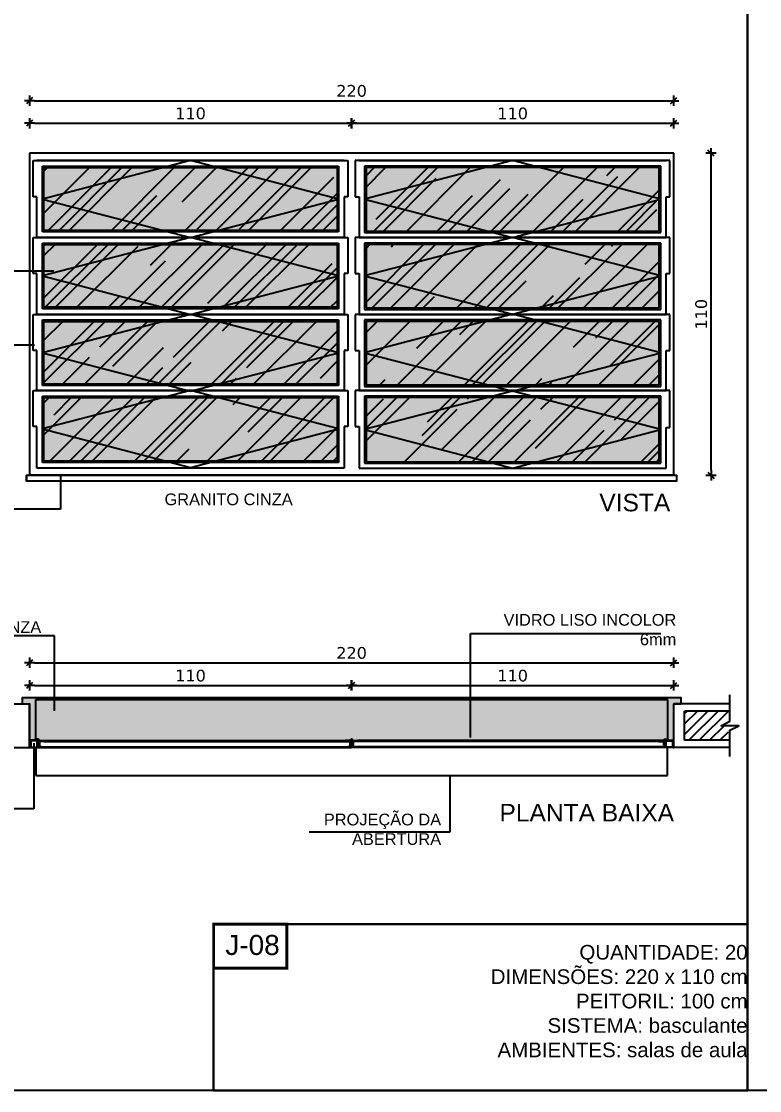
# Model space of a CAD drawing. Header units: inches. Extents: x 48 to 253, y 44 to 126.
# Drawn here: x 74.139 to 76.66, y 76.959 to 80.61 of the extents above; entities that cross this region are included whole.
import ezdxf

# ---------------------------------------------------------------- set-up
doc = ezdxf.new("R2010")
doc.units = ezdxf.units.IN
doc.header["$LTSCALE"] = 100
doc.header["$MEASUREMENT"] = 0
doc.linetypes.add('HIDDEN2', pattern=[0.1875, 0.125, -0.0625])
for name, color, linetype in [('01', 1, 'Continuous'), ('02', 1, 'Continuous'), ('252', 252, 'Continuous'), ('A-01', 3, 'Continuous'), ('A-ALV', 6, 'Continuous'), ('A-ESQUADRIAS', 2, 'Continuous'), ('AR-TXT', 1, 'Continuous'), ('ARQ-ESQ-VISTA1', 2, 'Continuous'), ('ARQ-ESQ-VISTA2', 1, 'Continuous'), ('ARQ-SMB-1_025', 1, 'Continuous'), ('ARQ-TXT-1_025', 2, 'Continuous'), ('ARQ_ESQUADRIA', 2, 'Continuous')]:
    doc.layers.add(name, color=color, linetype=linetype)
doc.layers.add('REV-FNDE', color=1, linetype='Continuous', lineweight=30)
doc.styles.add('A16-E50', font='arial.ttf', dxfattribs={"height": 0.08})
doc.styles.add('ESC-50-A20', font='arial.ttf', dxfattribs={"height": 0.1})
doc.styles.add('FNDE Texto Cota 0025', font='verdana.ttf', dxfattribs={"height": 0.04})
doc.dimstyles.new('FNDE 1-0025', dxfattribs={"dimscale": 5, "dimtxt": 0.04, "dimasz": 0.0035, "dimexe": 0.15, "dimexo": 0.15, "dimgap": 0.0025, "dimtad": 1, "dimzin": 1, "dimdsep": 46, "dimtxsty": 'FNDE Texto Cota 0025', "dimblk": 'tic', "dimcen": 0.015, "dimdle": 0.15, "dimse1": 1, "dimse2": 1, "dimclrd": 251, "dimclre": 251, "dimclrt": 256, "dimaunit": 1, "dimadec": 3, "dimazin": 0, "dimtfac": 1, "dimtix": 1, "dimtmove": 2, "dimatfit": 3, "dimfxl": 0.15, "dimtvp": 1, "dimtolj": 1, "dimtzin": 0, "dimarcsym": 0})

# ---------------------------------------------------------------- blocks, each defined once
blk = doc.blocks.new('tic')
at = {"color": 251}
for p, q in [((-1, 0), (1, 0)), ((0, -1), (0, 1))]:
    blk.add_line(p, q, dxfattribs=at)
blk.add_line((-0.6, -0.6), (0.6, 0.6))
blk = doc.blocks.new('*D23')
at = {"layer": 'ARQ-SMB-1_025', "color": 251, "lineweight": -2, "ltscale": 10, "transparency": 16777216}
blk.add_line((74.1843, 78.4198), (76.3493, 78.4198), dxfattribs=at)
at = {"layer": 'DEFPOINTS', "color": 0, "ltscale": 10, "transparency": 16777216}
for p in [(74.1668, 78.5268), (76.3668, 78.5268), (76.3668, 78.4198)]:
    blk.add_point(p, dxfattribs=at)
at = {"layer": 'ARQ-SMB-1_025', "color": 251, "lineweight": -2, "ltscale": 10, "transparency": 16777216, "xscale": 0.0175, "yscale": 0.0175, "zscale": 0.0175, "rotation": 180}
blk.add_blockref('tic', (74.1668, 78.4198), dxfattribs=at)
at = {"layer": 'ARQ-SMB-1_025', "color": 251, "lineweight": -2, "ltscale": 10, "transparency": 16777216, "xscale": 0.0175, "yscale": 0.0175, "zscale": 0.0175}
blk.add_blockref('tic', (76.3668, 78.4198), dxfattribs=at)
at = {"layer": 'ARQ-SMB-1_025', "ltscale": 10, "transparency": 16777216, "insert": (75.2668, 78.4532), "char_height": 0.04, "attachment_point": 5, "style": 'FNDE Texto Cota 0025'}
blk.add_mtext('\\A1;220', dxfattribs=at)
blk = doc.blocks.new('*D24')
at = {"layer": 'ARQ-SMB-1_025', "color": 251, "lineweight": -2, "ltscale": 10, "transparency": 16777216}
blk.add_line((74.1843, 80.339), (76.3493, 80.339), dxfattribs=at)
at = {"layer": 'DEFPOINTS', "color": 0, "ltscale": 10, "transparency": 16777216}
for p in [(76.3668, 80.339), (74.1668, 80.2345, -0.4703), (76.3668, 80.2345, -0.4703)]:
    blk.add_point(p, dxfattribs=at)
at = {"layer": 'ARQ-SMB-1_025', "color": 251, "lineweight": -2, "ltscale": 10, "transparency": 16777216, "xscale": 0.0175, "yscale": 0.0175, "zscale": 0.0175, "rotation": 180}
blk.add_blockref('tic', (74.1668, 80.339), dxfattribs=at)
at = {"layer": 'ARQ-SMB-1_025', "color": 251, "lineweight": -2, "ltscale": 10, "transparency": 16777216, "xscale": 0.0175, "yscale": 0.0175, "zscale": 0.0175}
blk.add_blockref('tic', (76.3668, 80.339), dxfattribs=at)
at = {"layer": 'ARQ-SMB-1_025', "ltscale": 10, "transparency": 16777216, "insert": (75.2668, 80.3723), "char_height": 0.04, "attachment_point": 5, "style": 'FNDE Texto Cota 0025'}
blk.add_mtext('\\A1;220', dxfattribs=at)
blk = doc.blocks.new('*D25')
at = {"layer": 'ARQ-SMB-1_025', "color": 251, "lineweight": -2, "ltscale": 10, "transparency": 16777216}
blk.add_line((76.4943, 79.0774), (76.4943, 80.1424), dxfattribs=at)
at = {"layer": 'DEFPOINTS', "color": 0, "ltscale": 10, "transparency": 16777216}
for p in [(76.2467, 80.1599, -0.4703), (76.4943, 80.1599), (76.2467, 79.0599, -0.4703)]:
    blk.add_point(p, dxfattribs=at)
at = {"layer": 'ARQ-SMB-1_025', "color": 251, "lineweight": -2, "ltscale": 10, "transparency": 16777216, "xscale": 0.0175, "yscale": 0.0175, "zscale": 0.0175}
for p, rotation in [((76.4943, 80.1599), 90), ((76.4943, 79.0599), 270)]:
    blk.add_blockref('tic', p, dxfattribs=dict(at, rotation=rotation))
at = {"layer": 'ARQ-SMB-1_025', "ltscale": 10, "transparency": 16777216, "insert": (76.4609, 79.6099), "char_height": 0.04, "attachment_point": 5, "rotation": 90, "style": 'FNDE Texto Cota 0025'}
blk.add_mtext('\\A1;110', dxfattribs=at)
blk = doc.blocks.new('*D26')
at = {"layer": 'ARQ-SMB-1_025', "color": 251, "lineweight": -2, "ltscale": 10, "transparency": 16777216}
blk.add_line((74.1843, 80.262), (75.2493, 80.262), dxfattribs=at)
at = {"layer": 'DEFPOINTS', "color": 0, "ltscale": 10, "transparency": 16777216}
for p in [(75.2668, 80.262), (74.1668, 80.0107), (75.2668, 79.9853)]:
    blk.add_point(p, dxfattribs=at)
at = {"layer": 'ARQ-SMB-1_025', "color": 251, "lineweight": -2, "ltscale": 10, "transparency": 16777216, "xscale": 0.0175, "yscale": 0.0175, "zscale": 0.0175, "rotation": 180}
blk.add_blockref('tic', (74.1668, 80.262), dxfattribs=at)
at = {"layer": 'ARQ-SMB-1_025', "color": 251, "lineweight": -2, "ltscale": 10, "transparency": 16777216, "xscale": 0.0175, "yscale": 0.0175, "zscale": 0.0175}
blk.add_blockref('tic', (75.2668, 80.262), dxfattribs=at)
at = {"layer": 'ARQ-SMB-1_025', "ltscale": 10, "transparency": 16777216, "insert": (74.7168, 80.2953), "char_height": 0.04, "attachment_point": 5, "style": 'FNDE Texto Cota 0025'}
blk.add_mtext('\\A1;110', dxfattribs=at)
blk = doc.blocks.new('*D27')
at = {"layer": 'ARQ-SMB-1_025', "color": 251, "lineweight": -2, "ltscale": 10, "transparency": 16777216}
blk.add_line((75.2843, 80.262), (76.3493, 80.262), dxfattribs=at)
at = {"layer": 'DEFPOINTS', "color": 0, "ltscale": 10, "transparency": 16777216}
for p in [(76.3668, 80.262), (76.3668, 80.0107), (75.2668, 79.9853)]:
    blk.add_point(p, dxfattribs=at)
at = {"layer": 'ARQ-SMB-1_025', "color": 251, "lineweight": -2, "ltscale": 10, "transparency": 16777216, "xscale": 0.0175, "yscale": 0.0175, "zscale": 0.0175, "rotation": 180}
blk.add_blockref('tic', (75.2668, 80.262), dxfattribs=at)
at = {"layer": 'ARQ-SMB-1_025', "color": 251, "lineweight": -2, "ltscale": 10, "transparency": 16777216, "xscale": 0.0175, "yscale": 0.0175, "zscale": 0.0175}
blk.add_blockref('tic', (76.3668, 80.262), dxfattribs=at)
at = {"layer": 'ARQ-SMB-1_025', "ltscale": 10, "transparency": 16777216, "insert": (75.8168, 80.2953), "char_height": 0.04, "attachment_point": 5, "style": 'FNDE Texto Cota 0025'}
blk.add_mtext('\\A1;110', dxfattribs=at)
blk = doc.blocks.new('*D28')
at = {"layer": 'ARQ-SMB-1_025', "color": 251, "lineweight": -2, "ltscale": 10, "transparency": 16777216}
blk.add_line((74.1843, 78.3424), (75.2493, 78.3424), dxfattribs=at)
at = {"layer": 'DEFPOINTS', "color": 0, "ltscale": 10, "transparency": 16777216}
for p in [(75.2668, 78.3424), (74.1668, 78.0912), (75.2668, 78.0658)]:
    blk.add_point(p, dxfattribs=at)
at = {"layer": 'ARQ-SMB-1_025', "color": 251, "lineweight": -2, "ltscale": 10, "transparency": 16777216, "xscale": 0.0175, "yscale": 0.0175, "zscale": 0.0175, "rotation": 180}
blk.add_blockref('tic', (74.1668, 78.3424), dxfattribs=at)
at = {"layer": 'ARQ-SMB-1_025', "color": 251, "lineweight": -2, "ltscale": 10, "transparency": 16777216, "xscale": 0.0175, "yscale": 0.0175, "zscale": 0.0175}
blk.add_blockref('tic', (75.2668, 78.3424), dxfattribs=at)
at = {"layer": 'ARQ-SMB-1_025', "ltscale": 10, "transparency": 16777216, "insert": (74.7168, 78.3757), "char_height": 0.04, "attachment_point": 5, "style": 'FNDE Texto Cota 0025'}
blk.add_mtext('\\A1;110', dxfattribs=at)
blk = doc.blocks.new('*D29')
at = {"layer": 'ARQ-SMB-1_025', "color": 251, "lineweight": -2, "ltscale": 10, "transparency": 16777216}
blk.add_line((75.2843, 78.3424), (76.3493, 78.3424), dxfattribs=at)
at = {"layer": 'DEFPOINTS', "color": 0, "ltscale": 10, "transparency": 16777216}
for p in [(76.3668, 78.3424), (75.2668, 78.0658), (76.3668, 78.0912)]:
    blk.add_point(p, dxfattribs=at)
at = {"layer": 'ARQ-SMB-1_025', "color": 251, "lineweight": -2, "ltscale": 10, "transparency": 16777216, "xscale": 0.0175, "yscale": 0.0175, "zscale": 0.0175, "rotation": 180}
blk.add_blockref('tic', (75.2668, 78.3424), dxfattribs=at)
at = {"layer": 'ARQ-SMB-1_025', "color": 251, "lineweight": -2, "ltscale": 10, "transparency": 16777216, "xscale": 0.0175, "yscale": 0.0175, "zscale": 0.0175}
blk.add_blockref('tic', (76.3668, 78.3424), dxfattribs=at)
at = {"layer": 'ARQ-SMB-1_025', "ltscale": 10, "transparency": 16777216, "insert": (75.8168, 78.3757), "char_height": 0.04, "attachment_point": 5, "style": 'FNDE Texto Cota 0025'}
blk.add_mtext('\\A1;110', dxfattribs=at)

msp = doc.modelspace()

# ---------------------------------------------------------------- hatches: boundary and pattern name
at = {"layer": '252', "ltscale": 10}
h = msp.add_hatch(dxfattribs=at)
h.set_pattern_fill('AR-SAND', color=252, scale=0.02, style=0)
h.set_pattern_definition([(37.5, (0, 0), (-0.001259867, 0.038536475), [0, -0.0304, 0, -0.034, 0, -0.0325]), (7.5, (0, 0), (0.035395534, 0.056442921), [0, -0.0164, 0, -0.0274, 0, -0.0105]), (327.5, (-0.0246, 0), (0.062282837, 0.000113181), [0, -0.01, 0, -0.036, 0, -0.047]), (317.5, (-0.0246, 0), (0.060122532, 0.01755351), [0, -0.005, 0, -0.0236, 0, -0.027])])
h.paths.add_polyline_path([(74.294, 78.3), (74.1418, 78.3), (74.1418, 78.28), (74.1656, 78.28), (74.1679, 78.1554), (76.3656, 78.1554), (76.3679, 78.28), (76.3918, 78.28), (76.3918, 78.3)])
at = {"layer": '252'}
h = msp.add_hatch(dxfattribs=at)
h.set_pattern_fill('ANSI31,_O', color=252, scale=0.0005, style=0)
h.set_pattern_definition([(45, (6.717046, 166.385572), (-0.0176776695, 0.0176776695), [])])
h.paths.add_polyline_path([(76.4038, 78.255), (76.4038, 78.155), (76.5538, 78.155), (76.5538, 78.205), (76.5238, 78.205), (76.5538, 78.22), (76.5538, 78.255)])
at = {"layer": 'ARQ-ESQ-VISTA2', "linetype": 'Continuous'}
h = msp.add_hatch(dxfattribs=at)
h.set_pattern_fill('DOTS', color=250, scale=0.008, angle=45, style=0)
h.set_pattern_definition([(45, (-71.266234, -65.422354), (-0.00449012806, 0.0134703842), [0, -0.0127])])
h.paths.add_polyline_path([(74.2162, 80.1105), (74.2162, 79.896), (75.2174, 79.896), (75.2174, 80.1105)])
h.paths.add_polyline_path([(74.2162, 79.848), (74.2162, 79.6335), (75.2174, 79.6335), (75.2174, 79.848)])
h.paths.add_polyline_path([(74.2162, 79.5855), (74.2162, 79.371), (75.2174, 79.371), (75.2174, 79.5855)])
h.paths.add_polyline_path([(74.2162, 79.3255), (74.2162, 79.1085), (75.2174, 79.1085), (75.2174, 79.3255)])
h.paths.add_polyline_path([(76.3174, 79.8937), (76.3174, 80.1105), (75.3162, 80.1105), (75.3162, 79.8937)])
h.paths.add_polyline_path([(76.3174, 79.6312), (76.3174, 79.848), (75.3162, 79.848), (75.3162, 79.6312)])
h.paths.add_polyline_path([(76.3174, 79.3687), (76.3174, 79.5855), (75.3162, 79.5855), (75.3162, 79.3687)])
h.paths.add_polyline_path([(75.3162, 79.3255), (75.3162, 79.1062), (76.3174, 79.1062), (76.3174, 79.3255)])
h = msp.add_hatch(dxfattribs=at)
h.set_pattern_fill('AR-RROOF', color=251, scale=0.006, angle=45, style=0)
h.set_pattern_definition([(45, (-71.26623, -65.42235), (0.12931569, 0.34484184), [2.286, -0.3048, 0.762, -0.1524]), (45, (-71.1768, -65.22515), (-0.25108796, 0.03556181), [0.4572, -0.050292, 0.9144, -0.1143]), (45, (-71.30395, -65.27687), (0.488166723, 0.63256924), [1.2192, -0.21336, 0.6096, -0.1524])])
h.paths.add_polyline_path([(75.2174, 80.1105), (74.2162, 80.1105), (74.2162, 79.896), (75.2174, 79.896)])
h.paths.add_polyline_path([(75.2174, 79.848), (74.2162, 79.848), (74.2162, 79.6335), (75.2174, 79.6335)])
h.paths.add_polyline_path([(75.2174, 79.5855), (74.2162, 79.5855), (74.2162, 79.371), (75.2174, 79.371)])
h.paths.add_polyline_path([(75.2174, 79.3255), (74.2162, 79.3255), (74.2162, 79.1085), (75.2174, 79.1085)])
h.paths.add_polyline_path([(76.3174, 80.1105), (75.3162, 80.1105), (75.3162, 79.8937), (76.3174, 79.8937)])
h.paths.add_polyline_path([(76.3174, 79.848), (75.3162, 79.848), (75.3162, 79.6312), (76.3174, 79.6312)])
h.paths.add_polyline_path([(76.3174, 79.5855), (75.3162, 79.5855), (75.3162, 79.3687), (76.3174, 79.3687)])
h.paths.add_polyline_path([(76.3174, 79.3255), (75.3162, 79.3255), (75.3162, 79.1062), (76.3174, 79.1062)])
at = {"layer": 'ARQ_ESQUADRIA'}
h = msp.add_hatch(dxfattribs=at)
h.set_pattern_fill('CLAY', color=9)
h.set_pattern_definition([(0, (-63.4963, -64.655), (0, 4.7625), []), (0, (-63.4963, -63.861), (0, 4.7625), []), (0, (-63.4963, -63.0674), (0, 4.7625), []), (0, (-63.4963, -61.48), (0, 4.7625), [4.7625, -3.175])])
h.paths.add_polyline_path([(74.2014, 78.1331), (75.2612, 78.1331), (75.2612, 78.1514), (74.2014, 78.1514)])
h.paths.add_polyline_path([(76.3321, 78.1331), (75.2723, 78.1331), (75.2723, 78.1514), (76.3321, 78.1514)])

# ---------------------------------------------------------------- linework, layer by layer
at = {"layer": '01', "linetype": 'Continuous'}
msp.add_lwpolyline([(74.1418, 78.3), (74.1418, 78.28), (74.1668, 78.28), (74.1668, 78.13), (74.169, 78.13), (74.169, 78.1554), (74.1884, 78.1559), (74.1884, 78.159), (74.1979, 78.159), (74.1984, 78.1545), (74.2174, 78.1545), (76.3351, 78.1545), (76.3356, 78.159), (76.3451, 78.159), (76.3451, 78.1559), (76.3451, 78.1554), (76.3645, 78.1554), (76.3645, 78.13), (76.3668, 78.13), (76.3668, 78.28), (76.3918, 78.28), (76.3918, 78.3), (74.1418, 78.3), (74.1418, 78.28), (74.1668, 78.28)], dxfattribs=at)
at = {"layer": '02'}
for p, q in [((74.1795, 80.1345), (75.2541, 80.1345)), ((74.1795, 80.011), (74.1795, 80.1345)), ((75.2414, 80.1345), (74.1922, 80.1345)), ((74.2112, 80.1155), (75.2224, 80.1155)), ((74.2112, 79.891), (74.2112, 80.1155)), ((75.2224, 80.1155), (75.2224, 79.891)), ((75.2541, 80.1345), (75.2541, 80.011)), ((76.3541, 80.1345), (75.2795, 80.1345)), ((75.2795, 80.1345), (75.2795, 80.011)), ((75.2922, 80.1345), (76.3414, 80.1345)), ((76.3224, 80.1155), (75.3112, 80.1155)), ((75.3112, 80.1155), (75.3112, 79.8887)), ((76.3224, 79.8887), (76.3224, 80.1155)), ((76.3541, 80.0112), (76.3541, 80.1345)), ((74.1922, 80.011), (74.1795, 80.011)), ((74.1922, 79.872), (74.1922, 80.011)), ((75.2541, 80.011), (75.2414, 80.011)), ((75.2414, 80.011), (75.2414, 79.872)), ((75.2795, 80.011), (75.2922, 80.011)), ((75.2922, 80.011), (75.2922, 79.872)), ((76.3414, 79.872), (76.3414, 80.0112)), ((76.3414, 80.0112), (76.3541, 80.0112)), ((75.2224, 79.891), (74.2112, 79.891)), ((75.3112, 79.8887), (76.3224, 79.8887)), ((74.1795, 79.872), (75.2541, 79.872)), ((74.1795, 79.7485), (74.1795, 79.872)), ((75.2414, 79.872), (74.1922, 79.872)), ((75.2414, 79.872), (74.1922, 79.872)), ((74.2112, 79.853), (75.2224, 79.853)), ((74.2112, 79.6285), (74.2112, 79.853)), ((75.2224, 79.853), (75.2224, 79.6285)), ((75.2541, 79.872), (75.2541, 79.7485)), ((76.3541, 79.872), (75.2795, 79.872)), ((75.2795, 79.872), (75.2795, 79.7485)), ((75.2922, 79.872), (76.3414, 79.872)), ((75.2922, 79.872), (76.3414, 79.872)), ((76.3224, 79.853), (75.3112, 79.853)), ((75.3112, 79.853), (75.3112, 79.6262)), ((76.3224, 79.6262), (76.3224, 79.853)), ((76.3541, 79.7487), (76.3541, 79.872)), ((74.1922, 79.7485), (74.1795, 79.7485)), ((74.1922, 79.6095), (74.1922, 79.7485)), ((75.2541, 79.7485), (75.2414, 79.7485)), ((75.2414, 79.7485), (75.2414, 79.6095)), ((75.2795, 79.7485), (75.2922, 79.7485)), ((75.2922, 79.7485), (75.2922, 79.6095)), ((76.3414, 79.6095), (76.3414, 79.7487)), ((76.3414, 79.7487), (76.3541, 79.7487)), ((75.2224, 79.6285), (74.2112, 79.6285)), ((74.1795, 79.6095), (75.2541, 79.6095)), ((74.1795, 79.486), (74.1795, 79.6095)), ((75.2414, 79.6095), (74.1922, 79.6095)), ((75.2414, 79.6095), (74.1922, 79.6095)), ((74.2112, 79.5905), (75.2224, 79.5905)), ((74.2112, 79.366), (74.2112, 79.5905)), ((75.2224, 79.5905), (75.2224, 79.366)), ((75.2541, 79.6095), (75.2541, 79.486)), ((76.3541, 79.6095), (75.2795, 79.6095)), ((75.2795, 79.6095), (75.2795, 79.486)), ((75.2922, 79.6095), (76.3414, 79.6095)), ((75.2922, 79.6095), (76.3414, 79.6095)), ((75.3112, 79.6262), (76.3224, 79.6262)), ((76.3224, 79.5905), (75.3112, 79.5905)), ((75.3112, 79.5905), (75.3112, 79.3637)), ((76.3224, 79.3637), (76.3224, 79.5905)), ((76.3541, 79.4862), (76.3541, 79.6095)), ((74.1922, 79.486), (74.1795, 79.486)), ((74.1922, 79.3495), (74.1922, 79.486)), ((75.2541, 79.486), (75.2414, 79.486)), ((75.2414, 79.486), (75.2414, 79.3495)), ((75.2795, 79.486), (75.2922, 79.486)), ((75.2922, 79.486), (75.2922, 79.3495)), ((76.3414, 79.3495), (76.3414, 79.4862)), ((76.3414, 79.4862), (76.3541, 79.4862)), ((74.1795, 79.3495), (75.2541, 79.3495)), ((74.1795, 79.226), (74.1795, 79.3495)), ((75.2414, 79.3495), (74.1922, 79.3495)), ((75.2414, 79.3495), (74.1922, 79.3495)), ((75.2224, 79.366), (74.2112, 79.366)), ((75.2541, 79.3495), (75.2541, 79.226)), ((76.3541, 79.3495), (75.2795, 79.3495)), ((75.2795, 79.3495), (75.2795, 79.226)), ((75.2922, 79.3495), (76.3414, 79.3495)), ((75.2922, 79.3495), (76.3414, 79.3495)), ((75.3112, 79.3637), (76.3224, 79.3637)), ((76.3541, 79.2237), (76.3541, 79.3495)), ((74.2112, 79.3305), (75.2224, 79.3305)), ((74.2112, 79.1035), (74.2112, 79.3305)), ((75.2224, 79.3305), (75.2224, 79.1035)), ((76.3224, 79.3305), (75.3112, 79.3305)), ((75.3112, 79.3305), (75.3112, 79.1012)), ((76.3224, 79.1012), (76.3224, 79.3305)), ((74.1922, 79.226), (74.1795, 79.226)), ((74.1922, 79.0845), (74.1922, 79.226)), ((75.2541, 79.226), (75.2414, 79.226)), ((75.2414, 79.226), (75.2414, 79.0845)), ((75.2795, 79.226), (75.2922, 79.226)), ((75.2922, 79.226), (75.2922, 79.0845)), ((76.3414, 79.0845), (76.3414, 79.2237)), ((76.3414, 79.2237), (76.3541, 79.2237)), ((75.2414, 79.0845), (74.1922, 79.0845)), ((75.2224, 79.1035), (74.2112, 79.1035)), ((75.2922, 79.0845), (76.3414, 79.0845)), ((75.3112, 79.1012), (76.3224, 79.1012))]:
    msp.add_line(p, q, dxfattribs=at)
at = {"layer": 'A-01', "color": 5}
for p, q in [((76.5538, 78.255), (76.4038, 78.255)), ((76.4038, 78.155), (76.4038, 78.255)), ((76.5538, 78.155), (76.4038, 78.155))]:
    msp.add_line(p, q, dxfattribs=at)
at = {"layer": 'A-01', "color": 8}
for p, q in [((74.2076, 78.1331), (75.2541, 78.1331)), ((74.2174, 78.1514), (75.2452, 78.1514)), ((76.3259, 78.1331), (75.2795, 78.1331)), ((76.3161, 78.1514), (75.2883, 78.1514))]:
    msp.add_line(p, q, dxfattribs=at)
at = {"layer": 'A-01', "color": 1}
for p, q in [((74.2076, 78.13), (75.2541, 78.13)), ((74.2174, 78.1545), (75.2452, 78.1545)), ((76.3259, 78.13), (75.2795, 78.13)), ((76.3161, 78.1545), (75.2883, 78.1545))]:
    msp.add_line(p, q, dxfattribs=at)
at = {"layer": 'A-01', "color": 2}
for points in [[(74.1944, 78.13), (74.1944, 78.1554), (74.169, 78.1554), (74.169, 78.13)], [(74.1925, 78.1319), (74.1925, 78.1535), (74.1709, 78.1535), (74.1709, 78.1319)], [(74.1979, 78.1336), (74.1979, 78.159), (74.1884, 78.159), (74.1884, 78.1559), (74.1949, 78.1559), (74.1949, 78.1336)], [(74.1949, 78.13), (74.2076, 78.13), (74.2076, 78.1331), (74.1949, 78.1331)], [(74.1984, 78.1355), (74.1984, 78.1545), (74.2174, 78.1545), (74.2174, 78.1514), (74.2014, 78.1514), (74.2014, 78.1355)], [(75.2642, 78.1355), (75.2642, 78.1545), (75.2452, 78.1545), (75.2452, 78.1514), (75.2612, 78.1514), (75.2612, 78.1355)], [(75.2693, 78.1355), (75.2693, 78.1545), (75.2883, 78.1545), (75.2883, 78.1514), (75.2723, 78.1514), (75.2723, 78.1355)], [(76.3351, 78.1355), (76.3351, 78.1545), (76.3161, 78.1545), (76.3161, 78.1514), (76.3321, 78.1514), (76.3321, 78.1355)], [(76.3386, 78.13), (76.3259, 78.13), (76.3259, 78.1331), (76.3386, 78.1331)], [(76.3356, 78.1336), (76.3356, 78.159), (76.3451, 78.159), (76.3451, 78.1559), (76.3386, 78.1559), (76.3386, 78.1336)], [(76.3391, 78.13), (76.3391, 78.1554), (76.3645, 78.1554), (76.3645, 78.13)], [(76.341, 78.1319), (76.341, 78.1535), (76.3626, 78.1535), (76.3626, 78.1319)]]:
    msp.add_lwpolyline(points, close=True, dxfattribs=at)
for points in [[(75.2668, 78.1331), (75.2541, 78.1331), (75.2541, 78.13), (75.2668, 78.13)], [(75.2668, 78.159), (75.2652, 78.159), (75.2652, 78.1355), (75.2668, 78.1355)], [(75.2668, 78.159), (75.2683, 78.159), (75.2683, 78.1355), (75.2668, 78.1355)], [(75.2668, 78.1331), (75.2795, 78.1331), (75.2795, 78.13), (75.2668, 78.13)]]:
    msp.add_lwpolyline(points, dxfattribs=at)
at = {"layer": 'A-ALV'}
msp.add_lwpolyline([(76.5588, 78.1), (76.5588, 78.19), (76.5888, 78.205), (76.5288, 78.205), (76.5588, 78.22), (76.5588, 78.31)], dxfattribs=at)
at = {"layer": 'A-ESQUADRIAS', "color": 1}
for p, q in [((74.2162, 80.1105), (75.2174, 80.1105)), ((74.2162, 79.896), (74.2162, 80.1105)), ((75.2174, 80.1105), (75.2174, 79.896)), ((76.3174, 80.1105), (75.3162, 80.1105)), ((75.3162, 80.1105), (75.3162, 79.8937)), ((76.3174, 79.8937), (76.3174, 80.1105)), ((75.2174, 79.896), (74.2162, 79.896)), ((75.3162, 79.8937), (76.3174, 79.8937)), ((74.2162, 79.848), (75.2174, 79.848)), ((74.2162, 79.6335), (74.2162, 79.848)), ((75.2174, 79.848), (75.2174, 79.6335)), ((76.3174, 79.848), (75.3162, 79.848)), ((75.3162, 79.848), (75.3162, 79.6312)), ((76.3174, 79.6312), (76.3174, 79.848)), ((75.2174, 79.6335), (74.2162, 79.6335)), ((75.3162, 79.6312), (76.3174, 79.6312)), ((74.2162, 79.5855), (75.2174, 79.5855)), ((74.2162, 79.371), (74.2162, 79.5855)), ((75.2174, 79.5855), (75.2174, 79.371)), ((76.3174, 79.5855), (75.3162, 79.5855)), ((75.3162, 79.5855), (75.3162, 79.3687)), ((76.3174, 79.3687), (76.3174, 79.5855)), ((75.2174, 79.371), (74.2162, 79.371)), ((75.3162, 79.3687), (76.3174, 79.3687)), ((74.2162, 79.3255), (75.2174, 79.3255)), ((74.2162, 79.1085), (74.2162, 79.3255)), ((75.2174, 79.3255), (75.2174, 79.1085)), ((76.3174, 79.3255), (75.3162, 79.3255)), ((75.3162, 79.3255), (75.3162, 79.1062)), ((76.3174, 79.1062), (76.3174, 79.3255)), ((75.2174, 79.1085), (74.2162, 79.1085)), ((75.3162, 79.1062), (76.3174, 79.1062))]:
    msp.add_line(p, q, dxfattribs=at)
at = {"layer": 'A-ESQUADRIAS', "color": 2}
for p, q in [((73.9798, 78.28), (74.1668, 78.28)), ((74.1668, 78.13), (74.1668, 78.28)), ((76.5538, 78.28), (76.3668, 78.28)), ((76.3668, 78.13), (76.3668, 78.28)), ((73.9798, 78.13), (74.1668, 78.13)), ((76.5538, 78.13), (76.3668, 78.13))]:
    msp.add_line(p, q, dxfattribs=at)
at = {"layer": 'ARQ-ESQ-VISTA1'}
for p, q in [((76.3668, 80.1599), (74.1668, 80.1599)), ((74.1668, 80.1599), (74.1668, 79.0599)), ((76.3668, 79.0599), (76.3668, 80.1599)), ((76.3668, 79.0599), (74.1668, 79.0599))]:
    msp.add_line(p, q, dxfattribs=at)
msp.add_lwpolyline([(74.1568, 79.0599), (74.1568, 79.0399), (74.1568, 79.0599), (76.3768, 79.0599), (76.3768, 79.0599), (76.3768, 79.0399), (74.1568, 79.0399)], dxfattribs=at)
at = {"layer": 'ARQ-ESQ-VISTA2'}
for p, q in [((74.1418, 78.3), (74.1418, 78.28)), ((76.3918, 78.3), (74.1418, 78.3)), ((76.3918, 78.28), (76.3918, 78.3))]:
    msp.add_line(p, q, dxfattribs=at)
at = {"layer": 'ARQ-SMB-1_025', "ltscale": 10}
for points in [[(72.5736, 80.6627), (76.6192, 80.6627), (76.6192, 76.9589), (72.5736, 76.9589)], [(76.6192, 80.6627), (80.5296, 80.6627), (80.5296, 76.9589), (76.6192, 76.9589)]]:
    msp.add_lwpolyline(points, close=True, dxfattribs=at)
at = {"layer": 'ARQ_ESQUADRIA', "color": 8, "linetype": 'HIDDEN2', "ltscale": 0.5}
for points in [[(74.7168, 80.1345), (74.2112, 80.0033), (74.7168, 79.872), (75.2224, 80.0033), (74.7168, 80.1345)], [(75.8168, 80.1345), (75.3112, 80.0033), (75.8168, 79.872), (76.3224, 80.0033), (75.8168, 80.1345)], [(74.7168, 79.872), (74.2112, 79.7408), (74.7168, 79.6095), (75.2224, 79.7408), (74.7168, 79.872)], [(75.8168, 79.8722), (75.3112, 79.741), (75.8168, 79.6097), (76.3224, 79.741), (75.8168, 79.8722)], [(74.7168, 79.6095), (74.2112, 79.4783), (74.7168, 79.347), (75.2224, 79.4783), (74.7168, 79.6095)], [(75.8168, 79.6097), (75.3112, 79.4785), (75.8168, 79.3472), (76.3224, 79.4785), (75.8168, 79.6097)], [(74.7168, 79.3495), (74.2112, 79.2183), (74.7168, 79.087), (75.2224, 79.2183), (74.7168, 79.3495)], [(75.8168, 79.3472), (75.3112, 79.216), (75.8168, 79.0847), (76.3224, 79.216), (75.8168, 79.3472)]]:
    msp.add_lwpolyline(points, dxfattribs=at)
at = {"layer": 'ARQ_ESQUADRIA', "color": 8, "linetype": 'HIDDEN2', "ltscale": 0.5, "extrusion": (0, 0, -1)}
for points in [[(-74.1884, 78.1559), (-74.1884, 78.2945), (-76.3451, 78.2945), (-76.3451, 78.1559)], [(-74.1884, 78.1295), (-74.1884, 78.0345), (-76.3451, 78.0345), (-76.3451, 78.1295)]]:
    msp.add_lwpolyline(points, dxfattribs=at)
at = {"layer": 'REV-FNDE', "color": 252, "ltscale": 10, "const_width": 0.01}
msp.add_lwpolyline([(74.7957, 77.3774), (75.0457, 77.3774), (75.0457, 77.5274), (74.7957, 77.5274)], close=True, dxfattribs=at)
at = {"layer": 'REV-FNDE', "color": 252, "ltscale": 10}
msp.add_lwpolyline([(74.7957, 77.5274), (76.6192, 77.5274), (76.6192, 76.9589), (74.7957, 76.9589)], close=True, dxfattribs=at)

# ---------------------------------------------------------------- texts
at = {"layer": 'AR-TXT', "color": 2, "style": 'A16-E50'}
msp.add_attdef('J-08', (74.8356, 77.422), '', height=0.0684, dxfattribs=at)
at = {"layer": 'ARQ-TXT-1_025', "char_height": 0.04, "attachment_point": 3, "style": 'ESC-50-A20'}
for s, insert, width in [('GRANITO CINZA', (75.0657, 78.9979), 8.92815), ('VIDRO LISO INCOLOR 6mm', (76.3757, 78.5864), 0.680324), ('GRANITO CINZA ', (74.2069, 78.5618), 0.752887), ('PROJEÇÃO DA ABERTURA ', (75.5726, 77.9046), 0.492126)]:
    msp.add_mtext(s, dxfattribs=dict(at, insert=insert, width=width))
at = {"layer": 'ARQ-TXT-1_025', "color": 3, "char_height": 0.06, "attachment_point": 7, "style": 'ESC-50-A20'}
for s, insert, width in [('\\pi0.32419;VISTA', (75.7887, 78.936), 0.566157), ('\\pi1.5419;PLANTA BAIXA', (74.23, 77.8779), 2.131793)]:
    msp.add_mtext(s, dxfattribs=dict(at, insert=insert, width=width))
at = {"layer": 'ARQ-TXT-1_025', "color": 2, "insert": (76.6192, 77.0722), "char_height": 0.05, "width": 1.531627, "attachment_point": 9, "style": 'ESC-50-A20'}
msp.add_mtext('QUANTIDADE: {\\C1;20 \\P}DIMENSÕES: {\\C1;220 x 110 cm\\P}PEITORIL: {\\C1;100 cm}\\PSISTEMA: {\\C1;basculante}\\PAMBIENTES: {\\C1;salas de aula}', dxfattribs=at)

# ---------------------------------------------------------------- dimensions: what is measured, and where the dimension line sits
at = {"layer": 'ARQ-SMB-1_025', "ltscale": 10}
for base, p1, p2, picture, middle in [((76.3668, 80.339, 0.4703), (74.1668, 80.2345), (76.3668, 80.2345), '*D24', (75.2668, 80.3723, 0.4703)), ((75.2668, 80.262), (74.1668, 80.0107), (75.2668, 79.9853), '*D26', (74.7168, 80.2953)), ((76.3668, 80.262), (75.2668, 79.9853), (76.3668, 80.0107), '*D27', (75.8168, 80.2953)), ((76.3668, 78.4198), (74.1668, 78.5268), (76.3668, 78.5268), '*D23', (75.2668, 78.4532)), ((75.2668, 78.3424), (74.1668, 78.0912), (75.2668, 78.0658), '*D28', (74.7168, 78.3757)), ((76.3668, 78.3424), (75.2668, 78.0658), (76.3668, 78.0912), '*D29', (75.8168, 78.3757))]:
    dim = msp.add_linear_dim(base=base, p1=p1, p2=p2, dimstyle='FNDE 1-0025', override={"dimtxt": 0.05, "dimdec": 0, "dimlfac": 100, "dimtdec": 0}, dxfattribs=at)
    dim.commit()
    dim.dimension.update_dxf_attribs({"geometry": picture, "text_midpoint": middle})
dim = msp.add_linear_dim(base=(76.4943, 80.1599, 0.4703), p1=(76.2467, 79.0599), p2=(76.2467, 80.1599), angle=90, dimstyle='FNDE 1-0025', override={"dimtxt": 0.05, "dimdec": 0, "dimlfac": 100, "dimtdec": 0}, dxfattribs=at)
dim.commit()
dim.dimension.update_dxf_attribs({"geometry": '*D25', "text_midpoint": (76.4609, 79.6099, 0.4703)})

# ---------------------------------------------------------------- leaders
for points in [[(74.2504, 79.7571), (73.5114, 79.7571)], [(74.1839, 79.5042), (73.4279, 79.5042)], [(74.273, 79.0553), (74.273, 78.9439), (73.6352, 78.9439)], [(74.2522, 78.256), (74.2522, 78.5119), (73.7329, 78.5119)], [(75.6725, 78.165), (75.6725, 78.5197), (76.3224, 78.5197)], [(74.1815, 78.145), (74.1815, 77.9215), (73.4344, 77.9215)], [(75.602, 78.0345), (75.602, 77.8412), (75.1224, 77.8412)]]:
    msp.add_leader(points, dimstyle='FNDE 1-0025', override={"dimtxt": 0.05, "dimdec": 0, "dimlfac": 100, "dimtdec": 0}, dxfattribs=at)

doc.saveas('drawing.dxf')
